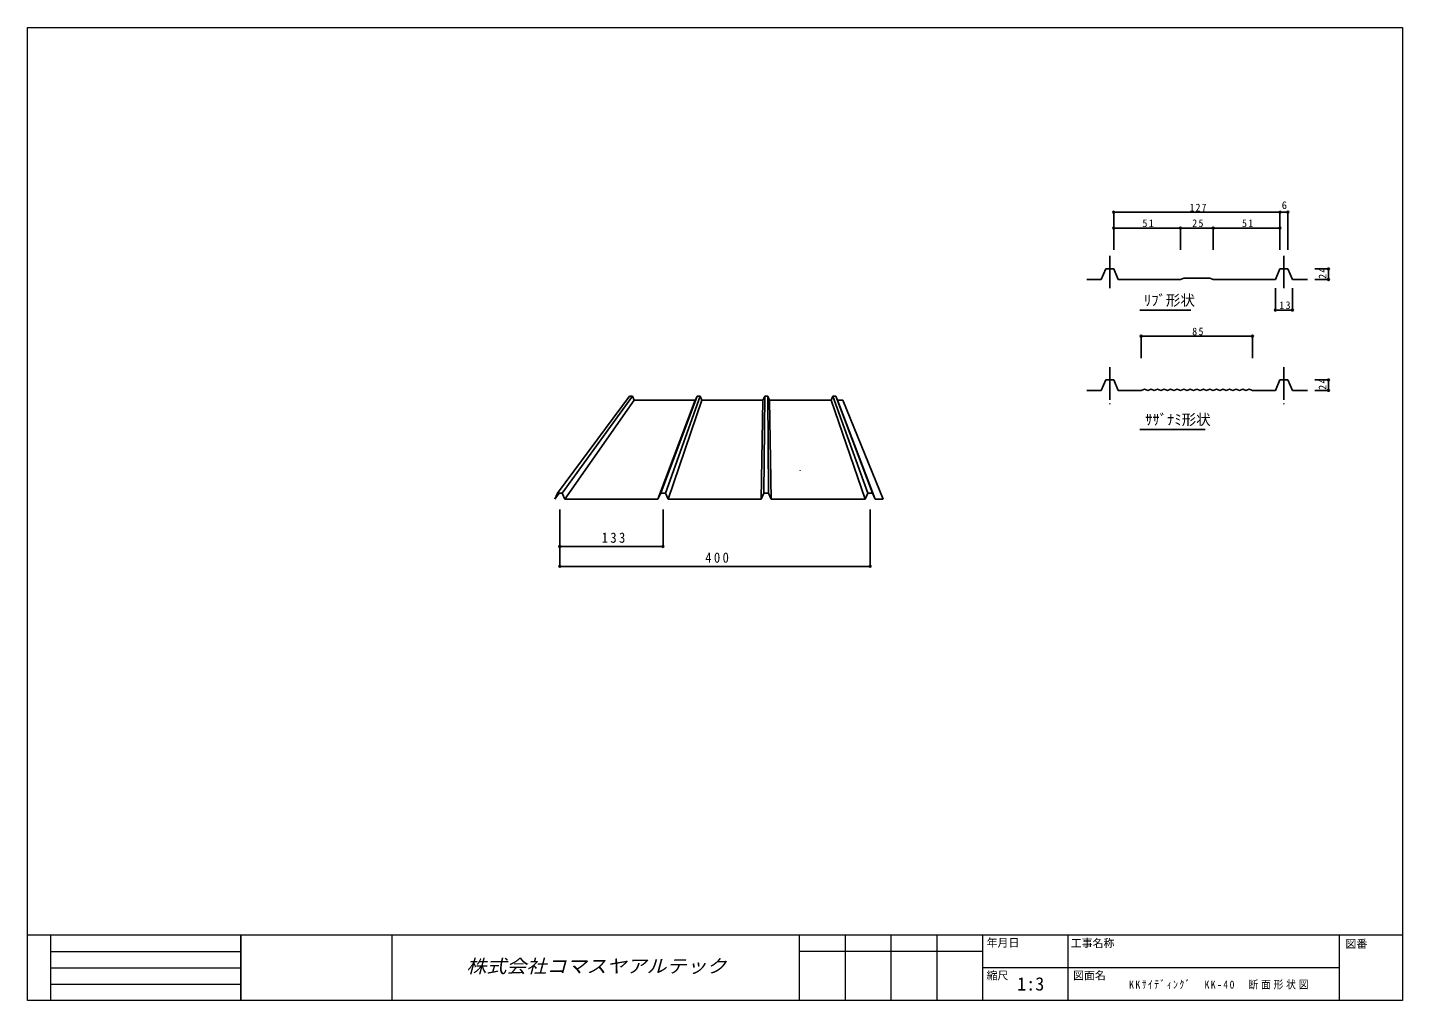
# Model space of a CAD drawing. Units: millimetres, scale not verified. Extents: x -567 to 567, y -401 to 401.
import ezdxf
from ezdxf.enums import TextEntityAlignment as Align

# ---------------------------------------------------------------- set-up
doc = ezdxf.new("R2010")
doc.units = ezdxf.units.MM
doc.header["$LTSCALE"] = 3
doc.header["$PDMODE"] = 32
doc.header["$PDSIZE"] = 1.5
doc.linetypes.add('CHAIN2', pattern=[12, 9, -1, 1, -1])
doc.layers.add('0-0_0', color=7, linetype='Continuous')
doc.layers.add('0-3_LAYER004', color=7, linetype='Continuous', lineweight=18)
doc.styles.add('HG丸ｺﾞｼｯｸM-PRO', font='')
doc.styles.add('ＭＳ ゴシック', font='')
doc.styles.get('HG丸ｺﾞｼｯｸM-PRO').set_extended_font_data('HG丸ｺﾞｼｯｸM-PRO')
doc.styles.get('ＭＳ ゴシック').set_extended_font_data('MS Gothic')

msp = doc.modelspace()

# ---------------------------------------------------------------- linework, layer by layer
at = {"layer": '0-0_0', "color": 4}
for p, q in [((328.81, 248.749), (472.45, 248.749)), ((328.81, 248.749), (328.81, 217.688)), ((465.97, 248.749), (465.97, 217.688)), ((472.45, 248.749), (472.45, 217.688)), ((465.97, 235.688), (328.81, 235.688)), ((383.89, 235.688), (383.89, 217.688)), ((410.89, 235.688), (410.89, 217.688)), ((505.971, 201.949), (494.594, 201.949)), ((505.971, 193.309), (494.594, 193.309)), ((505.971, 193.309), (505.971, 201.949)), ((476.23, 168.109), (476.23, 186.109)), ((392.315, 168.109), (350.315, 168.109)), ((351.49, 146.509), (443.29, 146.509)), ((351.49, 146.509), (351.49, 128.509)), ((443.29, 146.509), (443.29, 128.509)), ((505.971, 110.509), (494.594, 110.509)), ((505.971, 101.869), (505.971, 110.509)), ((505.971, 101.869), (494.594, 101.869)), ((404.315, 69.729), (350.315, 69.729)), ((-128, -43.149), (-128, 3.774)), ((-128, -26.734), (-128, 3.774)), ((-42.88, -26.734), (-42.88, 3.774)), ((128, -43.149), (128, 3.774)), ((-128, -26.734), (-42.88, -26.734)), ((-128, -43.149), (128, -43.149))]:
    msp.add_line(p, q, dxfattribs=at)
at = {"layer": '0-0_0', "color": 4, "linetype": 'CHAIN2'}
for p, q in [((325.57, 212.749), (325.57, 186.109)), ((469.21, 212.749), (469.21, 186.109)), ((325.57, 121.031), (325.57, 90.449)), ((469.21, 121.031), (469.21, 90.449))]:
    msp.add_line(p, q, dxfattribs=at)
at = {"layer": '0-0_0'}
for p, q in [((306.614, 193.309), (318.55, 193.309)), ((322.33, 201.949), (318.55, 193.309)), ((322.33, 201.949), (328.81, 201.949)), ((328.81, 201.949), (332.59, 193.309)), ((332.59, 193.309), (383.89, 193.309)), ((386.59, 194.389), (383.89, 193.309)), ((386.59, 194.389), (408.19, 194.389)), ((408.19, 194.389), (410.89, 193.309)), ((410.89, 193.309), (462.19, 193.309)), ((465.97, 201.949), (462.19, 193.309)), ((465.97, 201.949), (472.45, 201.949)), ((472.45, 201.949), (476.23, 193.309)), ((476.23, 193.309), (488.735, 193.309)), ((322.33, 110.509), (318.55, 101.869)), ((322.33, 110.509), (328.81, 110.509)), ((328.81, 110.509), (332.59, 101.869)), ((465.97, 110.509), (462.19, 101.869)), ((465.97, 110.509), (472.45, 110.509)), ((472.45, 110.509), (476.23, 101.869)), ((-129.92, 17.269), (-70.562, 97.149)), ((-68.046, 97.149), (-126.08, 17.269)), ((-123.84, 12.149), (-66.578, 93.794)), ((-70.562, 97.149), (-68.046, 97.149)), ((-68.046, 97.149), (-66.578, 93.794)), ((-66.578, 93.794), (-16.258, 93.794)), ((-16.258, 93.794), (-47.04, 12.149)), ((-44.8, 17.269), (-14.79, 97.149)), ((-12.274, 97.149), (-40.96, 17.269)), ((-38.72, 12.149), (-10.806, 93.794)), ((-14.79, 97.149), (-16.258, 93.794)), ((-14.79, 97.149), (-12.274, 97.149)), ((-12.274, 97.149), (-10.806, 93.794)), ((-10.806, 93.794), (39.514, 93.794)), ((39.514, 93.794), (38.08, 12.149)), ((40.982, 97.149), (39.514, 93.794)), ((40.32, 17.269), (40.982, 97.149)), ((40.982, 97.149), (43.498, 97.149)), ((43.498, 97.149), (44.966, 93.794)), ((43.498, 97.149), (44.16, 17.269)), ((44.966, 93.794), (95.705, 93.794)), ((46.4, 12.149), (44.966, 93.794)), ((97.173, 97.149), (95.705, 93.794)), ((95.705, 93.794), (123.84, 12.149)), ((97.173, 97.149), (99.689, 97.149)), ((126.08, 17.269), (97.173, 97.149)), ((99.689, 97.149), (101.157, 93.794)), ((99.689, 97.149), (129.92, 17.269)), ((101.157, 93.794), (105.35, 93.794)), ((132.16, 12.149), (101.157, 93.794)), ((138.56, 12.149), (105.35, 93.794)), ((306.614, 101.869), (318.55, 101.869)), ((332.59, 101.869), (351.49, 101.869)), ((443.29, 101.869), (462.19, 101.869)), ((476.23, 101.869), (488.735, 101.869)), ((70.336, 35.806), (70.244, 35.597)), ((-129.92, 17.269), (-132.16, 12.149)), ((-128.389, 17.269), (-132.16, 12.149)), ((-129.92, 17.269), (-126.08, 17.269)), ((-126.08, 17.269), (-123.84, 12.149)), ((-123.84, 12.149), (-47.04, 12.149)), ((-44.8, 17.269), (-47.04, 12.149)), ((-44.8, 17.269), (-40.96, 17.269)), ((-40.96, 17.269), (-38.72, 12.149)), ((-38.72, 12.149), (38.08, 12.149)), ((40.32, 17.269), (38.08, 12.149)), ((40.32, 17.269), (44.16, 17.269)), ((44.16, 17.269), (46.4, 12.149)), ((46.4, 12.149), (123.84, 12.149)), ((126.08, 17.269), (123.84, 12.149)), ((126.08, 17.269), (129.92, 17.269)), ((129.92, 17.269), (132.16, 12.149)), ((132.16, 12.149), (138.56, 12.149)), ((-391.077, -346.95), (-391.077, -400.95))]:
    msp.add_line(p, q, dxfattribs=at)
at = {"layer": '0-0_0', "color": 4}
msp.add_lwpolyline([(476.23, 168.109), (462.19, 168.109), (462.19, 186.109)], dxfattribs=at)
at = {"layer": '0-0_0'}
for points in [[(397.39, 102.949), (394.69, 101.869), (391.99, 102.949), (389.29, 101.869), (386.59, 102.949), (383.89, 101.869), (381.19, 102.949), (378.49, 101.869), (375.79, 102.949), (373.09, 101.869), (370.39, 102.949), (367.69, 101.869), (364.99, 102.949), (362.29, 101.869), (359.59, 102.949), (356.89, 101.869), (354.19, 102.949), (351.49, 101.869)], [(397.39, 102.949), (400.09, 101.869), (402.79, 102.949), (405.49, 101.869), (408.19, 102.949), (410.89, 101.869), (413.59, 102.949), (416.29, 101.869), (418.99, 102.949), (421.69, 101.869), (424.39, 102.949), (427.09, 101.869), (429.79, 102.949), (432.49, 101.869), (435.19, 102.949), (437.89, 101.869), (440.59, 102.949), (443.29, 101.869)]]:
    msp.add_lwpolyline(points, dxfattribs=at)
at = {"layer": '0-0_0', "color": 4}
for p in [(328.81, 248.749), (465.97, 248.749), (472.45, 248.749), (328.81, 235.688), (383.89, 235.688), (410.89, 235.688), (465.97, 235.688), (505.971, 201.949), (505.971, 193.309), (462.19, 168.109), (476.23, 168.109), (351.49, 146.509), (443.29, 146.509), (505.971, 110.509), (505.971, 101.869), (-128, -26.734), (-42.88, -26.734), (-128, -43.149), (128, -43.149)]:
    msp.add_point(p, dxfattribs=at)
at = {"layer": '0-3_LAYER004'}
for p, q in [((-567, -346.95), (567, -346.95)), ((-548.1, -346.95), (-548.1, -400.95)), ((-266.54, -346.95), (-266.54, -400.95)), ((69.525, -346.95), (69.525, -400.95)), ((107.325, -346.95), (107.325, -400.95)), ((145.125, -346.95), (145.125, -400.95)), ((182.925, -346.95), (182.925, -400.95)), ((220.725, -346.95), (220.725, -400.95)), ((290.925, -346.95), (290.925, -400.95)), ((514.857, -346.95), (514.857, -400.95)), ((-548.1, -360.45), (-391.077, -360.45)), ((220.725, -360.45), (69.525, -360.45)), ((-548.1, -373.95), (-391.077, -373.95)), ((514.857, -373.95), (220.725, -373.95)), ((-548.1, -387.45), (-391.077, -387.45))]:
    msp.add_line(p, q, dxfattribs=at)
msp.add_lwpolyline([(-567, 400.95), (567, 400.95), (567, -400.95), (-567, -400.95)], close=True, dxfattribs=at)

# ---------------------------------------------------------------- texts
at = {"layer": '0-0_0', "style": 'ＭＳ ゴシック'}
msp.add_text('6', height=6.334, dxfattribs=at).set_placement((467.41, 249.469), align=Align.BOTTOM_LEFT)
at = {"layer": '0-0_0', "color": 4, "style": 'ＭＳ ゴシック'}
for s, p in [('ﾘﾌﾞ形状', (353.815, 169.109)), ('ｻｻﾞﾅﾐ形状', (354.815, 70.729))]:
    msp.add_text(s, height=8.798, dxfattribs=at).set_placement(p, align=Align.BOTTOM_LEFT)
at = {"layer": '0-0_0', "color": 3, "style": 'HG丸ｺﾞｼｯｸM-PRO', "oblique": 15, "width": 1.1}
msp.add_text('株式会社コマスヤアルテック', height=11, dxfattribs=at).set_placement((-205.007, -381.45), align=Align.BOTTOM_LEFT)
at = {"layer": '0-0_0', "attachment_point": 7, "style": 'ＭＳ ゴシック'}
for s, insert, char_height in [('\\T1.27;\\W0.9;127', (391.54, 249.469), 6.334), ('\\T1.27;\\W0.95;51', (352.525, 236.408), 6.334), ('\\T1.27;\\W0.95;25', (393.565, 236.408), 6.334), ('\\T1.27;\\W0.95;51', (434.605, 236.408), 6.334), ('\\T1.27;\\W0.95;13', (465.385, 168.829), 6.334), ('\\T1.27;\\W0.95;85', (393.565, 147.229), 6.334), ('\\T1.38;\\W0.9;133', (-93.44, -23.854), 8.446), ('\\T1.38;\\W0.9;400', (-8, -40.269), 8.446), ('\\T1.28;\\W0.9;KKｻｲﾃﾞｨﾝｸﾞ\u3000KK-40\u3000断面形状図', (341.512, -391.95), 6.598)]:
    msp.add_mtext(s, dxfattribs=dict(at, insert=insert, char_height=char_height))
at = {"layer": '0-0_0', "char_height": 6.334, "attachment_point": 7, "rotation": 90, "style": 'ＭＳ ゴシック'}
for insert in [(504.171, 193.804), (504.171, 102.364)]:
    msp.add_mtext('\\T1.27;\\W0.95;24', dxfattribs=dict(at, insert=insert))
at = {"layer": '0-3_LAYER004', "style": 'ＭＳ ゴシック'}
for s, height, p in [('年月日', 6.598, (224, -358.65)), ('工事名称', 6.598, (293.4, -359.05)), ('図番', 6.598, (520, -359.55)), ('縮尺', 6.598, (223.9, -385.65)), ('1:3', 11, (249.15, -396.05)), ('図面名', 6.598, (295.3, -385.65))]:
    msp.add_text(s, height=height, dxfattribs=at).set_placement(p, align=Align.BOTTOM_LEFT)

doc.saveas('drawing.dxf')
